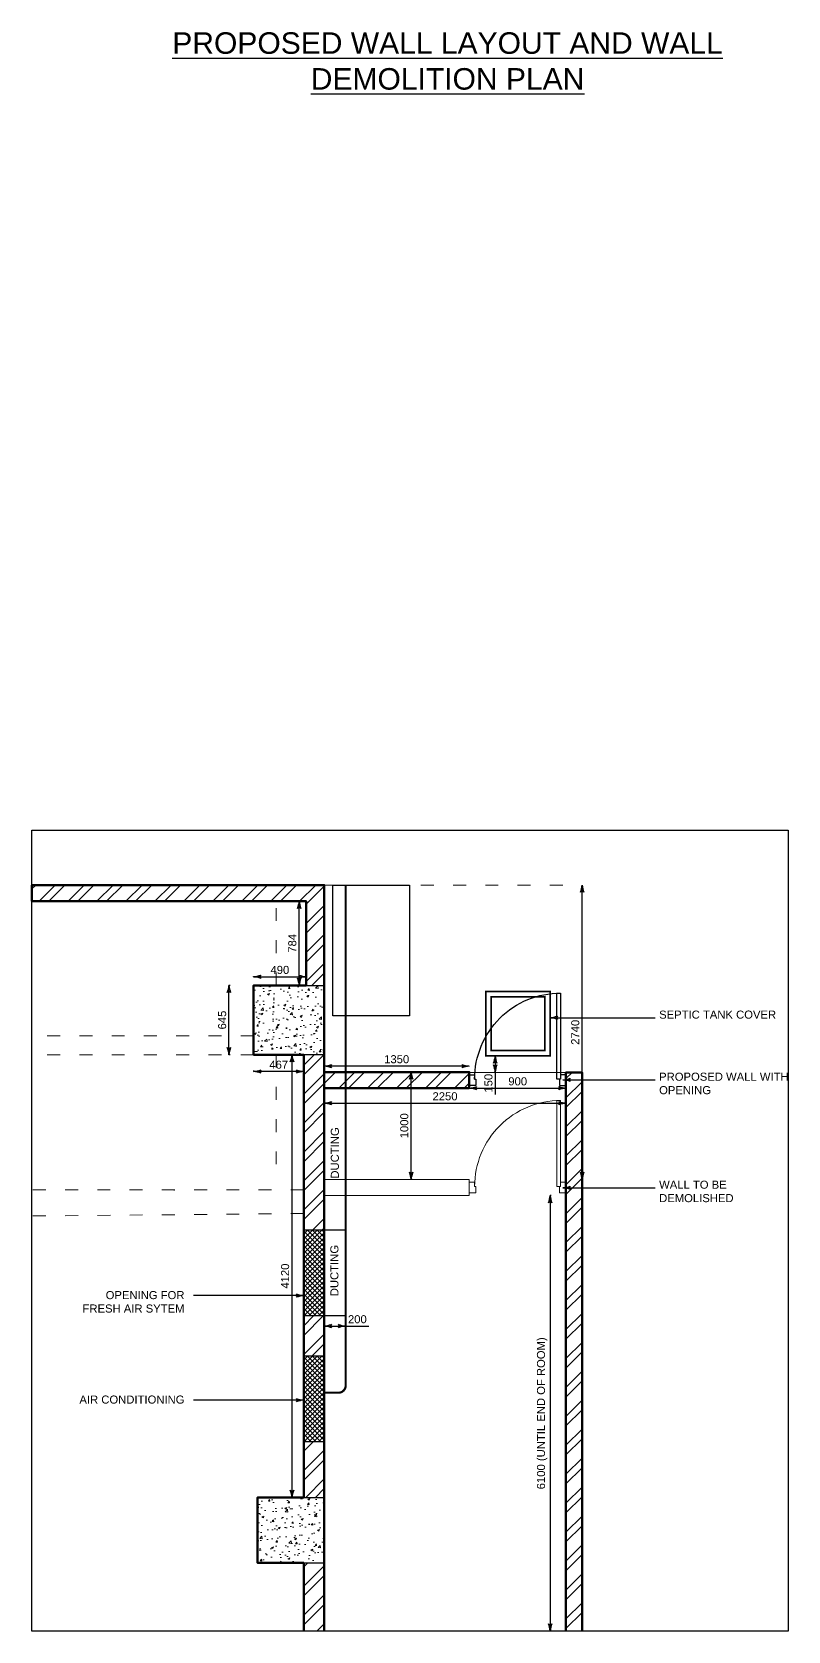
# Model space of a CAD drawing. Header units: millimetres. Extents: x 68727 to 319899, y -4876 to 265722.
# Drawn here: x 307883 to 314919, y 75611 to 90493 of the extents above; entities that cross this region are included whole.
import ezdxf

# ---------------------------------------------------------------- set-up
doc = ezdxf.new("R2010")
doc.units = ezdxf.units.MM
for name, pattern in [('ACAD_ISO03W100', [30, 12, -18]), ('HIDDEN', [9.525, 6.35, -3.175]), ('WALL', [21, 12, -3, 0, -3, 0, -3])]:
    doc.linetypes.add(name, pattern=pattern)
for name, color, linetype in [('Dimensions', 172, 'Continuous'), ('Door', 23, 'Continuous'), ('POLY', 6, 'Continuous'), ('TEXTS', 1, 'Continuous'), ('Walls & Columns', 7, 'Continuous')]:
    doc.layers.add(name, color=color, linetype=linetype)
for name, color, linetype, lineweight in [('HACH', 252, 'Continuous', 13), ('LS_DR_Plan Beam', 9, 'HIDDEN', 0), ('LS_DR_Wall', 7, 'Continuous', 35), ('SECTIONS', 10, 'Continuous', 25), ('wall', 5, 'Continuous', 30), ('wall1', 2, 'WALL', 25)]:
    doc.layers.add(name, color=color, linetype=linetype, lineweight=lineweight)
doc.styles.add('ANNTEXT', font='romans.shx')
doc.styles.get("Standard").update_dxf_attribs({"font": 'arial.ttf'})
doc.dimstyles.new('SC-25', dxfattribs={"dimtxt": 75, "dimasz": 0.4, "dimexe": 1, "dimexo": 100, "dimgap": 25, "dimtad": 1, "dimdec": 0, "dimzin": 0, "dimdsep": 46, "dimtxsty": 'Standard', "dimblk1": 'A1', "dimblk2": 'A1', "dimsah": 1, "dimcen": 0.09, "dimdle": 3, "dimclrd": 1, "dimclre": 1, "dimclrt": 1, "dimadec": 0, "dimazin": 0, "dimtfac": 1, "dimtdec": 0, "dimtofl": 0, "dimtmove": 0, "dimatfit": 2, "dimldrblk": 'A1', "dimfxl": 10, "dimfxlon": 1, "dimtolj": 1, "dimtzin": 0, "dimarcsym": 0})

# ---------------------------------------------------------------- blocks, each defined once
blk = doc.blocks.new('A1')
at = {"layer": 'wall', "color": 1}
for p, q in [((-138, 0), (-167, 40)), ((-167, -40), (-138, 0))]:
    blk.add_line(p, q, dxfattribs=at)
for centre, start, end in [((53, 586), 248, 264.8035), ((53, -586), 95.1965, 112)]:
    blk.add_arc(centre, 589, start, end, dxfattribs=at)
blk = doc.blocks.new('*D987')
at = {"layer": 'Defpoints', "color": 0, "transparency": 16777216}
for p in [(310303, 80974), (310412, 80974), (310412, 76854)]:
    blk.add_point(p, dxfattribs=at)
at = {"layer": 'Dimensions', "color": 1, "lineweight": -2, "transparency": 16777216}
for p, q in [((310312, 80974), (310302, 80974)), ((310303, 76855), (310303, 80974)), ((310312, 76854), (310302, 76854))]:
    blk.add_line(p, q, dxfattribs=at)
at = {"layer": 'Dimensions', "color": 1, "lineweight": -2, "transparency": 16777216, "xscale": 0.4, "yscale": 0.4, "zscale": 0.4}
for p, rotation in [((310303, 80974), 90), ((310303, 76854), 270)]:
    blk.add_blockref('A1', p, dxfattribs=dict(at, rotation=rotation))
at = {"layer": 'Dimensions', "color": 1, "transparency": 16777216, "insert": (310239, 78914), "char_height": 75, "attachment_point": 5, "rotation": 90}
blk.add_mtext('\\A1;4120', dxfattribs=at)
blk = doc.blocks.new('*D981')
at = {"layer": 'Defpoints', "color": 0, "transparency": 16777216}
for p in [(309945, 80974), (310412, 80974), (309945, 80818)]:
    blk.add_point(p, dxfattribs=at)
at = {"layer": 'Dimensions', "color": 1, "lineweight": -2, "transparency": 16777216}
for p, q in [((309945, 80828), (309945, 80817)), ((310412, 80818), (309946, 80818)), ((310412, 80828), (310412, 80817))]:
    blk.add_line(p, q, dxfattribs=at)
at = {"layer": 'Dimensions', "color": 1, "lineweight": -2, "transparency": 16777216, "xscale": 0.4, "yscale": 0.4, "zscale": 0.4, "rotation": 180}
blk.add_blockref('A1', (309945, 80818), dxfattribs=at)
at = {"layer": 'Dimensions', "color": 1, "lineweight": -2, "transparency": 16777216, "xscale": 0.4, "yscale": 0.4, "zscale": 0.4}
blk.add_blockref('A1', (310412, 80818), dxfattribs=at)
at = {"layer": 'Dimensions', "color": 1, "transparency": 16777216, "insert": (310179, 80881), "char_height": 75, "attachment_point": 5}
blk.add_mtext('\\A1;467', dxfattribs=at)
blk = doc.blocks.new('*D982')
at = {"layer": 'Defpoints', "color": 0, "transparency": 16777216}
for p in [(309716, 81619), (309945, 81619), (309945, 80974)]:
    blk.add_point(p, dxfattribs=at)
at = {"layer": 'Dimensions', "color": 1, "lineweight": -2, "transparency": 16777216}
for p, q in [((309726, 81619), (309715, 81619)), ((309716, 80975), (309716, 81619)), ((309726, 80974), (309715, 80974))]:
    blk.add_line(p, q, dxfattribs=at)
at = {"layer": 'Dimensions', "color": 1, "lineweight": -2, "transparency": 16777216, "xscale": 0.4, "yscale": 0.4, "zscale": 0.4}
for p, rotation in [((309716, 81619), 90), ((309716, 80974), 270)]:
    blk.add_blockref('A1', p, dxfattribs=dict(at, rotation=rotation))
at = {"layer": 'Dimensions', "color": 1, "transparency": 16777216, "insert": (309653, 81297), "char_height": 75, "attachment_point": 5, "rotation": 90}
blk.add_mtext('\\A1;645', dxfattribs=at)
blk = doc.blocks.new('*D983')
at = {"layer": 'Defpoints', "color": 0, "transparency": 16777216}
for p in [(309945, 81619), (310435, 81700), (310435, 81619)]:
    blk.add_point(p, dxfattribs=at)
at = {"layer": 'Dimensions', "color": 1, "lineweight": -2, "transparency": 16777216}
for p, q in [((309945, 81700), (309945, 81701)), ((309946, 81700), (310435, 81700)), ((310435, 81700), (310435, 81701))]:
    blk.add_line(p, q, dxfattribs=at)
at = {"layer": 'Dimensions', "color": 1, "lineweight": -2, "transparency": 16777216, "xscale": 0.4, "yscale": 0.4, "zscale": 0.4, "rotation": 180}
blk.add_blockref('A1', (309945, 81700), dxfattribs=at)
at = {"layer": 'Dimensions', "color": 1, "lineweight": -2, "transparency": 16777216, "xscale": 0.4, "yscale": 0.4, "zscale": 0.4}
blk.add_blockref('A1', (310435, 81700), dxfattribs=at)
at = {"layer": 'Dimensions', "color": 1, "transparency": 16777216, "insert": (310190, 81763), "char_height": 75, "attachment_point": 5}
blk.add_mtext('\\A1;490', dxfattribs=at)
blk = doc.blocks.new('*D984')
at = {"layer": 'Defpoints', "color": 0, "transparency": 16777216}
for p in [(310370, 82403), (310435, 82403), (310435, 81619)]:
    blk.add_point(p, dxfattribs=at)
at = {"layer": 'Dimensions', "color": 1, "lineweight": -2, "transparency": 16777216}
for p, q in [((310370, 82403), (310369, 82403)), ((310370, 81620), (310370, 82403)), ((310370, 81619), (310369, 81619))]:
    blk.add_line(p, q, dxfattribs=at)
at = {"layer": 'Dimensions', "color": 1, "lineweight": -2, "transparency": 16777216, "xscale": 0.4, "yscale": 0.4, "zscale": 0.4}
for p, rotation in [((310370, 82403), 90), ((310370, 81619), 270)]:
    blk.add_blockref('A1', p, dxfattribs=dict(at, rotation=rotation))
at = {"layer": 'Dimensions', "color": 1, "transparency": 16777216, "insert": (310306, 82011), "char_height": 75, "attachment_point": 5, "rotation": 90}
blk.add_mtext('\\A1;784', dxfattribs=at)
blk = doc.blocks.new('*D985')
at = {"layer": 'Defpoints', "color": 0, "transparency": 16777216}
for p in [(312853, 80524), (310602, 79663), (312853, 79663)]:
    blk.add_point(p, dxfattribs=at)
at = {"layer": 'Dimensions', "color": 1, "lineweight": -2, "transparency": 16777216}
for p, q in [((310602, 80514), (310602, 80525)), ((310603, 80524), (312852, 80524)), ((312853, 80514), (312853, 80525))]:
    blk.add_line(p, q, dxfattribs=at)
at = {"layer": 'Dimensions', "color": 1, "lineweight": -2, "transparency": 16777216, "xscale": 0.4, "yscale": 0.4, "zscale": 0.4, "rotation": 180}
blk.add_blockref('A1', (310602, 80524), dxfattribs=at)
at = {"layer": 'Dimensions', "color": 1, "lineweight": -2, "transparency": 16777216, "xscale": 0.4, "yscale": 0.4, "zscale": 0.4}
blk.add_blockref('A1', (312853, 80524), dxfattribs=at)
at = {"layer": 'Dimensions', "color": 1, "transparency": 16777216, "insert": (311727, 80587), "char_height": 75, "attachment_point": 5}
blk.add_mtext('\\A1;2250', dxfattribs=at)
blk = doc.blocks.new('*D986')
at = {"layer": 'Defpoints', "color": 0, "transparency": 16777216}
for p in [(312853, 79663), (312705, 75611), (312853, 75611)]:
    blk.add_point(p, dxfattribs=at)
at = {"layer": 'Dimensions', "color": 1, "lineweight": -2, "transparency": 16777216}
for p, q in [((312715, 79663), (312704, 79663)), ((312705, 79663), (312705, 75611)), ((312715, 75611), (312704, 75611))]:
    blk.add_line(p, q, dxfattribs=at)
at = {"layer": 'Dimensions', "color": 1, "lineweight": -2, "transparency": 16777216, "xscale": 0.4, "yscale": 0.4, "zscale": 0.4}
for p, rotation in [((312705, 79663), 90), ((312705, 75611), 270)]:
    blk.add_blockref('A1', p, dxfattribs=dict(at, rotation=rotation))
at = {"layer": 'Dimensions', "color": 1, "transparency": 16777216, "insert": (312631, 77637), "char_height": 75, "attachment_point": 5, "rotation": 90}
blk.add_mtext('\\A1;6100 (UNTIL END OF ROOM)', dxfattribs=at)
blk = doc.blocks.new('*D989')
at = {"layer": 'Defpoints', "color": 0, "transparency": 16777216}
for p in [(310602, 80868), (311953, 80810), (310602, 79813)]:
    blk.add_point(p, dxfattribs=at)
at = {"layer": 'POLY', "color": 1, "lineweight": -2, "transparency": 16777216}
for p, q in [((310602, 80858), (310602, 80869)), ((311952, 80868), (310603, 80868)), ((311953, 80868), (311953, 80869))]:
    blk.add_line(p, q, dxfattribs=at)
at = {"layer": 'POLY', "color": 1, "lineweight": -2, "transparency": 16777216, "xscale": 0.4, "yscale": 0.4, "zscale": 0.4, "rotation": 180}
blk.add_blockref('A1', (310602, 80868), dxfattribs=at)
at = {"layer": 'POLY', "color": 1, "lineweight": -2, "transparency": 16777216, "xscale": 0.4, "yscale": 0.4, "zscale": 0.4}
blk.add_blockref('A1', (311953, 80868), dxfattribs=at)
at = {"layer": 'POLY', "color": 1, "transparency": 16777216, "insert": (311277, 80932), "char_height": 75, "attachment_point": 5}
blk.add_mtext('\\A1;1350', dxfattribs=at)
blk = doc.blocks.new('*D988')
at = {"layer": 'Defpoints', "color": 0, "transparency": 16777216}
for p in [(311953, 80810), (312853, 80810), (312853, 80663)]:
    blk.add_point(p, dxfattribs=at)
at = {"layer": 'POLY', "color": 1, "lineweight": -2, "transparency": 16777216}
for p, q in [((311953, 80673), (311953, 80662)), ((311953, 80663), (312852, 80663)), ((312853, 80673), (312853, 80662))]:
    blk.add_line(p, q, dxfattribs=at)
at = {"layer": 'POLY', "color": 1, "lineweight": -2, "transparency": 16777216, "xscale": 0.4, "yscale": 0.4, "zscale": 0.4, "rotation": 180}
blk.add_blockref('A1', (311953, 80663), dxfattribs=at)
at = {"layer": 'POLY', "color": 1, "lineweight": -2, "transparency": 16777216, "xscale": 0.4, "yscale": 0.4, "zscale": 0.4}
blk.add_blockref('A1', (312853, 80663), dxfattribs=at)
at = {"layer": 'POLY', "color": 1, "transparency": 16777216, "insert": (312403, 80726), "char_height": 75, "attachment_point": 5}
blk.add_mtext('\\A1;900', dxfattribs=at)
blk = doc.blocks.new('*D990')
at = {"color": 1, "lineweight": -2, "transparency": 16777216}
for p, q in [((313003, 82553), (313004, 82553)), ((313003, 79814), (313003, 82553)), ((313003, 79813), (313004, 79813))]:
    blk.add_line(p, q, dxfattribs=at)
at = {"layer": 'Defpoints', "color": 0, "transparency": 16777216}
for p in [(313003, 82553), (313003, 82553), (313003, 79813)]:
    blk.add_point(p, dxfattribs=at)
at = {"color": 1, "lineweight": -2, "transparency": 16777216, "xscale": 0.4, "yscale": 0.4, "zscale": 0.4}
for p, rotation in [((313003, 82553), 90), ((313003, 79813), 270)]:
    blk.add_blockref('A1', p, dxfattribs=dict(at, rotation=rotation))
at = {"color": 1, "transparency": 16777216, "insert": (312939, 81183), "char_height": 75, "attachment_point": 5, "rotation": 90}
blk.add_mtext('\\A1;2740', dxfattribs=at)
blk = doc.blocks.new('D900')
for points in [[(0, 840), (0, 900), (100, 900), (100, 850), (60, 850), (60, 840)], [(0, 60), (0, 0), (100, 0), (100, 50), (60, 50), (60, 60)]]:
    blk.add_lwpolyline(points, close=True)
blk.add_lwpolyline([(60, 850, -0.414214), (860, 50), (60, 50), (60, 85), (859, 85)], format="xyb")
blk = doc.blocks.new('fwgwef')
at = {"layer": 'HACH'}
blk.add_lwpolyline([(1400, 85, -0.414214), (2200, 885), (2200, 85), (2165, 85), (2165, 884)], format="xyb", dxfattribs=at)
for points in [[(1350, 0), (1350, 150), (0, 150)], [(0, 0), (1350, 0)]]:
    blk.add_lwpolyline(points, dxfattribs=at)
for points in [[(1410, 25), (1350, 25), (1350, 125), (1400, 125), (1400, 85), (1410, 85)], [(2190, 25), (2250, 25), (2250, 125), (2200, 125), (2200, 85), (2190, 85)]]:
    blk.add_lwpolyline(points, close=True, dxfattribs=at)
blk = doc.blocks.new('*D992')
at = {"color": 1, "lineweight": -2, "transparency": 16777216}
for p, q in [((311421, 80813), (311410, 80813)), ((311411, 79814), (311411, 80813)), ((311421, 79813), (311410, 79813))]:
    blk.add_line(p, q, dxfattribs=at)
at = {"layer": 'Defpoints', "color": 0, "transparency": 16777216}
for p in [(311411, 80813), (311721, 80813), (311721, 79813)]:
    blk.add_point(p, dxfattribs=at)
at = {"color": 1, "lineweight": -2, "transparency": 16777216, "xscale": 0.4, "yscale": 0.4, "zscale": 0.4}
for p, rotation in [((311411, 80813), 90), ((311411, 79813), 270)]:
    blk.add_blockref('A1', p, dxfattribs=dict(at, rotation=rotation))
at = {"color": 1, "transparency": 16777216, "insert": (311348, 80313), "char_height": 75, "attachment_point": 5, "rotation": 90}
blk.add_mtext('\\A1;1000', dxfattribs=at)
blk = doc.blocks.new('*D993')
at = {"color": 1, "lineweight": -2, "transparency": 16777216}
for p, q in [((310602, 78449), (310602, 78448)), ((310603, 78449), (310802, 78449)), ((310802, 78449), (310802, 78448)), ((310802, 78449), (311019, 78449))]:
    blk.add_line(p, q, dxfattribs=at)
at = {"layer": 'Defpoints', "color": 0, "transparency": 16777216}
for p in [(310602, 78543), (310802, 78543), (310802, 78449)]:
    blk.add_point(p, dxfattribs=at)
at = {"color": 1, "lineweight": -2, "transparency": 16777216, "xscale": 0.4, "yscale": 0.4, "zscale": 0.4, "rotation": 180}
blk.add_blockref('A1', (310602, 78449), dxfattribs=at)
at = {"color": 1, "lineweight": -2, "transparency": 16777216, "xscale": 0.4, "yscale": 0.4, "zscale": 0.4}
blk.add_blockref('A1', (310802, 78449), dxfattribs=at)
at = {"color": 1, "transparency": 16777216, "insert": (310911, 78512), "char_height": 75, "attachment_point": 5}
blk.add_mtext('\\A1;200', dxfattribs=at)
blk = doc.blocks.new('*D994')
at = {"color": 1, "lineweight": -2, "transparency": 16777216}
for p, q in [((312194, 80963), (312195, 80963)), ((312194, 80963), (312194, 80814)), ((312184, 80813), (312195, 80813)), ((312194, 80813), (312194, 80604))]:
    blk.add_line(p, q, dxfattribs=at)
at = {"layer": 'Defpoints', "color": 0, "transparency": 16777216}
for p in [(312105, 80963), (311953, 80813), (312194, 80813)]:
    blk.add_point(p, dxfattribs=at)
at = {"color": 1, "lineweight": -2, "transparency": 16777216, "xscale": 0.4, "yscale": 0.4, "zscale": 0.4}
for p, rotation in [((312194, 80963), 90), ((312194, 80813), 270)]:
    blk.add_blockref('A1', p, dxfattribs=dict(at, rotation=rotation))
at = {"color": 1, "transparency": 16777216, "insert": (312131, 80709), "char_height": 75, "attachment_point": 5, "rotation": 90}
blk.add_mtext('\\A1;150', dxfattribs=at)

msp = doc.modelspace()

# ---------------------------------------------------------------- hatches: boundary and pattern name
at = {"layer": 'HACH'}
h = msp.add_hatch(dxfattribs=at)
h.set_pattern_fill('ANSI32', color=256, scale=20)
h.set_pattern_definition([(45, (-532956.82, -131860.55), (-134.70384, 134.70384), []), (45, (-532867.02, -131860.55), (-134.70384, 134.70384), [])])
h.paths.add_polyline_path([(310602.3, 82553.2), (307883.1, 82553.2), (307883.1, 82403.2), (310435.3, 82403.2), (310435.3, 81619.2), (310602.3, 81619.2)])
h = msp.add_hatch(dxfattribs=at)
h.set_pattern_fill('AR-CONC', color=256)
h.set_pattern_definition([(50, (-532956.82, -131860.55), (182.18467, -15.939086), [19.05, -209.55]), (355, (-532956.82, -131860.55), (-35.24342, 191.056845), [15.24, -167.640584]), (100.451445, (-532941.64, -131861.88), (146.941247, 175.117752), [16.19001, -178.090245]), (46.1842, (-532956.82, -131809.75), (271.07904, -42.04233), [28.575, -314.325]), (96.635558, (-532934.23, -131813.25), (237.404134, 247.426125), [24.28502, -267.13561]), (351.18415, (-532956.82, -131809.75), (237.40413, 247.426125), [22.85997, -251.45973]), (21, (-532931.42, -131822.45), (151.61439, -102.265198), [19.05, -209.55]), (326, (-532931.42, -131822.45), (61.80203, 184.187966), [15.24, -167.64]), (71.451445, (-532918.79, -131830.97), (213.41642, 81.92277), [16.19001, -178.089938]), (37.5, (-532956.82, -131860.55), (3.0886033, 84.555039), [0, -165.608, 0, -170.18, 0, -168.275]), (7.5, (-532956.82, -131860.55), (66.8196625, 100.180575), [0, -97.028, 0, -161.798, 0, -64.135]), (327.5, (-533013.465, -131860.55), (135.590595, -5.728744), [0, -63.5, 0, -198.12, 0, -262.89]), (317.5, (-533038.87, -131860.55), (148.129181, 25.426491), [0, -82.55, 0, -131.572, 0, -186.69])])
h.paths.add_polyline_path([(310602.3, 81619.2), (309945.3, 81619.2), (309945.3, 80974.2), (310602.3, 80974.2)])
h = msp.add_hatch(dxfattribs=at)
h.set_pattern_fill('ANSI32', color=256, scale=20)
h.paths.add_polyline_path([(310602.3, 80974.2), (310412.1, 80974.2), (310412.1, 79711.2), (310412.1, 79531.2), (310412.3, 79531.2), (310412.3, 79343.3), (310602.3, 79343.3)])
h.paths.add_polyline_path([(310602.3, 78543.3), (310412.3, 78543.3), (310412.3, 78172.7), (310602.3, 78172.7)])
h.paths.add_polyline_path([(310602.3, 77372.7), (310412.3, 77372.7), (310412.3, 76854.2), (310602.3, 76854.2)])
h.paths.add_polyline_path([(310602.3, 76244.2), (310412.3, 76244.2), (310412.3, 75610.7), (310602.3, 75610.7)])
h = msp.add_hatch(dxfattribs=at)
h.set_pattern_fill('ANSI32', color=256, scale=20)
h.paths.add_polyline_path([(311952.5, 80813.1), (310802.3, 80813.1), (310802.3, 80663.1), (311952.5, 80663)])
h.paths.add_polyline_path([(310802.3, 80813.1), (310602.3, 80813.1), (310602.3, 80663.1), (310802.3, 80663.1)])
h = msp.add_hatch(dxfattribs=at)
h.set_pattern_fill('ANSI32', color=256, scale=20)
h.set_pattern_definition([(45, (92005.3, 894.51), (-134.70384, 134.70384), []), (45, (92095.1, 894.51), (-134.70384, 134.70384), [])])
h.paths.add_polyline_path([(312852.5, 75610.7), (313002.5, 75610.7), (313002.5, 80809.6), (312852.5, 80809.6), (312852.5, 79763.1), (312852.5, 79763.1), (312852.5, 79663.1)])
h = msp.add_hatch(dxfattribs=at)
h.set_pattern_fill('ANSI37', color=256, scale=10)
h.paths.add_polyline_path([(310602.3, 79343.3), (310412.1, 79343.3), (310412.1, 79311.3), (310412.3, 79311.3), (310412.3, 78543.3), (310602.3, 78543.3)])
h = msp.add_hatch(dxfattribs=at)
h.set_pattern_fill('ANSI37', color=256, scale=10)
h.set_pattern_definition([(45, (0, -1170.625), (-22.4506403, 22.4506403), []), (135, (0, -1170.625), (-22.4506403, -22.4506403), [])])
h.paths.add_polyline_path([(310602.3, 78172.7), (310412.1, 78172.7), (310412.1, 78140.7), (310412.3, 78140.7), (310412.3, 77372.7), (310602.3, 77372.7)])
h = msp.add_hatch(dxfattribs=at)
h.set_pattern_fill('AR-CONC', color=256)
h.paths.add_polyline_path([(310602.3, 76854.2), (310413, 76854.2), (309982.3, 76854.2), (309982.3, 76244.2), (310412.3, 76244.2), (310602.3, 76244.2)])

# ---------------------------------------------------------------- linework, layer by layer
for points in [[(307883.1, 83064.4), (314918.6, 83064.4), (314918.6, 75610.7), (307883.1, 75610.7)], [(310683.2, 82553.2), (311396.3, 82553.2), (311396.3, 81336), (310683.2, 81336)], [(310412.1, 79343.3), (310602.3, 79343.3), (310602.3, 78543.3), (310412.1, 78543.3)], [(310602.3, 79343.3), (310802.3, 79343.3), (310802.3, 78543.3), (310602.3, 78543.3)], [(310412.1, 78172.7), (310602.3, 78172.7), (310602.3, 77372.7), (310412.1, 77372.7)]]:
    msp.add_lwpolyline(points, close=True)
for points in [[(310602.3, 78172.7), (310602.3, 81618.7)], [(310413, 76854.2), (310602.3, 76854.2)], [(310412.3, 76244.2), (310602.3, 76244.2)]]:
    msp.add_lwpolyline(points)
msp.add_lwpolyline([(311952.5, 80809.6), (312852.5, 80809.6)], dxfattribs=at)
at = {"layer": 'LS_DR_Plan Beam', "linetype": 'ACAD_ISO03W100', "ltscale": 10, "transparency": 33554508}
for p, q in [((310155.3, 81619.2), (310155.3, 82363.2)), ((309945.3, 81150.2), (307883.1, 81150.2)), ((309945.3, 80974.2), (307883.1, 80974.2)), ((310155.3, 80974.2), (310155.3, 79831.2)), ((310412.1, 79716.2), (307883.1, 79716.2)), ((309205.3, 79716.2), (309205.3, 79711.2)), ((310412.3, 79496.2), (307883.1, 79473.2))]:
    msp.add_line(p, q, dxfattribs=at)
msp.add_lwpolyline([(310602.3, 82553.2), (313002.5, 82553.2)], dxfattribs=at)
at = {"layer": 'LS_DR_Wall', "lineweight": 50, "ltscale": 0.25}
for points in [[(310602.3, 75610.7), (310602.3, 82553.2), (307883.1, 82553.2), (307883.1, 82403.2), (310435.3, 82403.2), (310435.3, 81619.2), (309945.3, 81619.2), (309945.3, 80974.2), (310412.1, 80974.2), (310412.1, 79711.2), (310412.1, 79711.2), (310412.1, 79531.2), (310412.3, 79531.2), (310412.3, 76854.2), (309982.3, 76854.2), (309982.3, 76244.2), (310412.3, 76244.2), (310412.3, 75610.7)], [(311952.5, 80663.1), (311952.5, 80813.1), (310602.3, 80813.1)], [(313002.5, 75610.7), (313002.5, 80809.6), (312852.5, 80809.6), (312852.5, 79663.2), (312852.5, 75610.7)], [(310602.3, 80663.1), (311952.5, 80663)]]:
    msp.add_lwpolyline(points, dxfattribs=at)
at = {"layer": 'LS_DR_Wall', "lineweight": 30, "ltscale": 0.25}
msp.add_lwpolyline([(309945.3, 81619.2), (310602.3, 81619.2), (310602.3, 80974.2), (309945.3, 80974.2)], close=True, dxfattribs=at)
at = {"layer": 'POLY', "color": 5, "linetype": 'ACAD_ISO03W100', "ltscale": 5, "transparency": 33554508, "const_width": 20}
msp.add_lwpolyline([(310802.3, 82553.2), (310802.3, 77895.6, -0.4142136), (310735.2, 77828.5), (310602.3, 77828.5)], format="xyb", dxfattribs=at)
at = {"layer": 'POLY', "color": 12, "const_width": 15}
for points in [[(312105.5, 80963.1), (312705.5, 80963.1), (312705.5, 81563.1), (312105.5, 81563.1)], [(312155.5, 81013.1), (312655.5, 81013.1), (312655.5, 81513.1), (312155.5, 81513.1)]]:
    msp.add_lwpolyline(points, close=True, dxfattribs=at)

# ---------------------------------------------------------------- block references
msp.add_blockref('fwgwef', (310602.3, 79663.2))
at = {"layer": 'Door', "rotation": 90.00000000000001}
msp.add_blockref('D900', (312852.5, 80688), dxfattribs=at)

# ---------------------------------------------------------------- texts
at = {"layer": 'TEXTS', "linetype": 'Continuous', "lineweight": 25, "char_height": 75}
for s, insert, attachment_point, rotation in [('SEPTIC TANK COVER ', (313719.2, 81385), 1, 360), ('PROPOSED WALL WITH OPENING', (313719.2, 80807.1), 1, 360), ('WALL TO BE\\PDEMOLISHED', (313719.2, 79802.1), 1, 360), ('OPENING FOR \\PFRESH AIR SYTEM', (309302.2, 78774.7), 3, 0), (' AIR CONDITIONING', (309302.2, 77802.2), 3, 0)]:
    msp.add_mtext_dynamic_manual_height_columns(s, width=1370.22, gutter_width=12.5, heights=[0], dxfattribs=dict(at, insert=insert, attachment_point=attachment_point, rotation=rotation))
at = {"layer": 'wall1', "color": 6, "insert": (311750.3, 90221.6), "char_height": 200, "width": 5903.896, "attachment_point": 5, "style": 'ANNTEXT'}
msp.add_mtext('\\pxqc;{\\fArial|b0|i0|c0|p34;\\L\\C4;PROPOSED WALL LAYOUT AND WALL DEMOLITION PLAN}', dxfattribs=at)
at = {"layer": 'Walls & Columns', "char_height": 75, "attachment_point": 1, "rotation": 90}
for insert in [(310663.9, 79821.3), (310659.6, 78726.8)]:
    msp.add_mtext_dynamic_manual_height_columns('DUCTING', width=24159.375, gutter_width=47.5, heights=[47.9], dxfattribs=dict(at, insert=insert))

# ---------------------------------------------------------------- dimensions: what is measured, and where the dimension line sits
for base, p1, p2, picture, middle in [((313002.5, 82553.2), (313002.5, 79813.2), (313002.5, 82553.2), '*D990', (312939.3, 81183.2)), ((312194.2, 80813.1), (312105.5, 80963.1), (311952.5, 80813.1), '*D994', (312130.9, 80708.5)), ((311411, 80813.1), (311721.3, 79813.2), (311721.3, 80813.1), '*D992', (311347.7, 80313.2))]:
    dim = msp.add_linear_dim(base=base, p1=p1, p2=p2, angle=90, dimstyle='SC-25')
    dim.commit()
    dim.dimension.update_dxf_attribs({"geometry": picture, "text_midpoint": middle})
dim = msp.add_linear_dim(base=(310802.3, 78448.6), p1=(310602.3, 78543.3), p2=(310802.3, 78543.3), dimstyle='SC-25')
dim.commit()
dim.dimension.update_dxf_attribs({"geometry": '*D993', "text_midpoint": (310911, 78511.9)})
at = {"layer": 'Dimensions'}
for base, p1, p2, picture, middle in [((310369.7, 82403.2), (310435.3, 81619.2), (310435.3, 82403.2), '*D984', (310306.4, 82011.2)), ((309716.5, 81619.2), (309945.3, 80974.2), (309945.3, 81619.2), '*D982', (309653.2, 81296.7)), ((310302.7, 80974.2), (310412.3, 76854.2), (310412.1, 80974.2), '*D987', (310239.4, 78914.2))]:
    dim = msp.add_linear_dim(base=base, p1=p1, p2=p2, angle=90, dimstyle='SC-25', dxfattribs=at)
    dim.commit()
    dim.dimension.update_dxf_attribs({"geometry": picture, "text_midpoint": middle})
for base, p1, p2, picture, middle in [((310435.3, 81699.5), (309945.3, 81619.2), (310435.3, 81619.2), '*D983', (310190.3, 81762.8)), ((309945.3, 80818), (310412.1, 80974.1), (309945.3, 80974.2), '*D981', (310178.7, 80881.3)), ((312852.5, 80524.2), (310602.3, 79663.2), (312852.5, 79663.2), '*D985', (311727.4, 80587.5))]:
    dim = msp.add_linear_dim(base=base, p1=p1, p2=p2, dimstyle='SC-25', dxfattribs=at)
    dim.commit()
    dim.dimension.update_dxf_attribs({"geometry": picture, "text_midpoint": middle})
dim = msp.add_linear_dim(base=(312705.2, 75610.7), p1=(312852.5, 79663.2), p2=(312852.5, 75610.7), angle=90, text='6100 (UNTIL END OF ROOM)', dimstyle='SC-25', dxfattribs=at)
dim.commit()
dim.dimension.update_dxf_attribs({"geometry": '*D986', "text_midpoint": (312631, 77637)})
at = {"layer": 'POLY'}
for base, p2, picture, middle in [((310602.3, 80868.5), (310602.3, 79813.2), '*D989', (311277.4, 80931.8)), ((312852.5, 80663), (312852.5, 80809.6), '*D988', (312402.5, 80726.3))]:
    dim = msp.add_linear_dim(base=base, p1=(311952.5, 80809.6), p2=p2, dimstyle='SC-25', dxfattribs=at)
    dim.commit()
    dim.dimension.update_dxf_attribs({"geometry": picture, "text_midpoint": middle})

# ---------------------------------------------------------------- leaders
at = {"layer": 'SECTIONS'}
for points in [[(312705.5, 81318.8), (313681.5, 81318.8)], [(312824.3, 80740.9), (313681.5, 80740.9)], [(312824.3, 79735.9), (313681.5, 79735.9)], [(310412.3, 78732.3), (309386.3, 78732.3)], [(310412.3, 77759.7), (309386.3, 77759.7)]]:
    msp.add_leader(points, dimstyle='SC-25', override={"dimgap": 25, "dimtad": 0}, dxfattribs=at)

doc.saveas('drawing.dxf')
